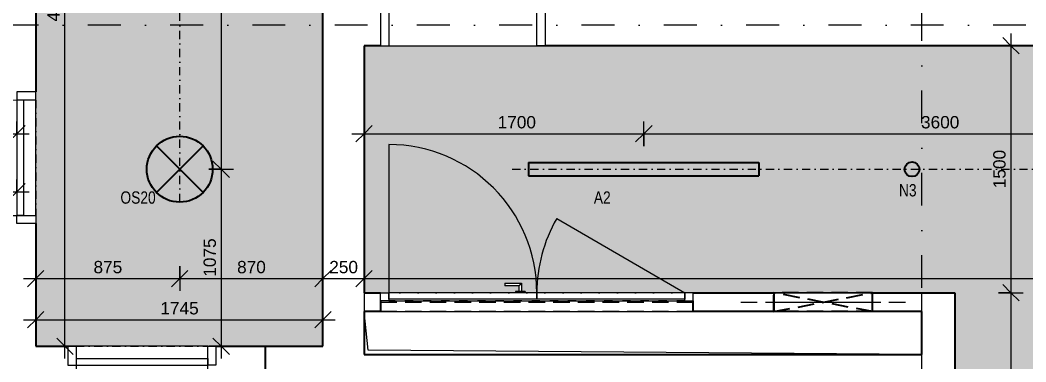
# Model space of a CAD drawing. Header units: millimetres. Extents: x -48113 to -1543, y -7799 to 11925.
# Drawn here: x -42315 to -36203, y -2647 to -571 of the extents above; entities that cross this region are included whole.
import ezdxf

# ---------------------------------------------------------------- set-up
doc = ezdxf.new("R2010")
doc.units = ezdxf.units.MM
for name, pattern in [('ABMV_DashDot_2_2mm-S0_6mm', [110, 50, -30, 0, -30]), ('HA_Dash_3mm-S1mm', [150, 100, -50]), ('HA_DashDot_10mm-S3mm', [500, 200, -150, 0, -150]), ('HA_DashDot_2_2mm-S0_6mm', [110, 50, -30, 0, -30])]:
    doc.linetypes.add(name, pattern=pattern)
for name, color, linetype, lineweight in [('-UNDERLAY_A-DETL-GENF-OTLN', 9, 'Continuous', 9), ('-UNDERLAY_A-GENM-____-HDLN', 9, 'HA_Dash_3mm-S1mm', 9), ('-UNDERLAY_A-GENM-____-OTLN', 9, 'Continuous', 9), ('A-____-____-DIMS', 9, 'Continuous', 5), ('A-____-____-DIMS-50', 9, 'Continuous', 5), ('A-CLNG-____-PATT', 9, 'Continuous', 9), ('A-DETL-____-OTLN', 9, 'Continuous', 25), ('A-DETL-GENF-OTLN', 9, 'Continuous', 9), ('A-DOOR-____-MCUT', 9, 'HA_DashDot_2_2mm-S0_6mm', 9), ('A-DOOR-____-OTLN', 9, 'Continuous', 9), ('A-DOOR-FRAM-OTLN', 9, 'Continuous', 9), ('A-GENM-____-HDLN', 9, 'HA_Dash_3mm-S1mm', 9), ('A-GENM-____-MCUT', 9, 'HA_Dash_3mm-S1mm', 25), ('A-GENM-____-OTLN', 9, 'Continuous', 9), ('A-WALL-____-MCUT', 9, 'Continuous', 25), ('E-LITE-EQPM-IDEN', 9, 'Continuous', 9), ('E-LITE-EQPM-OTLN', 9, 'Continuous', 9), ('I-WALL-____-MCUT', 9, 'Continuous', 25), ('I-WALL-____-OTLN', 9, 'Continuous', 9), ('S-GRID-____-OTLN', 9, 'Continuous', 5)]:
    doc.layers.add(name, color=color, linetype=linetype, lineweight=lineweight)
doc.styles.add('Arial_1', font='arial.ttf', dxfattribs={"height": 75})
doc.styles.add('Arial_2', font='arial.ttf', dxfattribs={"width": 0.8, "height": 75})
doc.dimstyles.new('Inner_Dimensions', dxfattribs={"dimscale": 304.8, "dimtxt": 76.519455, "dimasz": 0.328084, "dimexe": 0.246063, "dimexo": 0.0625, "dimgap": 0.032808, "dimtad": 1, "dimdec": 0, "dimzin": 0, "dimdsep": 46, "dimtxsty": 'Arial_1', "dimblk1": 'OBLIQUE', "dimblk2": 'OBLIQUE', "dimsah": 1, "dimcen": 0.09, "dimdle": 0.246063, "dimazin": 0, "dimtfac": 1, "dimtdec": 4, "dimtix": 1, "dimtmove": 0, "dimatfit": 3, "dimfxl": 0.246063, "dimfxlon": 1, "dimtvp": 1, "dimtolj": 1, "dimtzin": 0, "dimlwd": 9, "dimlwe": 9, "dimarcsym": 2})
doc.dimstyles.new('Inner_Dimensions_1', dxfattribs={"dimscale": 304.8, "dimtxt": 76.519455, "dimasz": 0.328084, "dimexe": 0.246063, "dimexo": 0.0625, "dimgap": 0.032808, "dimtad": 1, "dimdec": 0, "dimzin": 0, "dimdsep": 46, "dimtxsty": 'Arial_1', "dimblk1": 'OBLIQUE', "dimblk2": 'OBLIQUE', "dimsah": 1, "dimcen": 0.09, "dimdle": 0.246063, "dimazin": 0, "dimtfac": 1, "dimtdec": 4, "dimtix": 1, "dimtmove": 2, "dimatfit": 3, "dimfxl": 0.246063, "dimfxlon": 1, "dimtvp": 1, "dimtolj": 1, "dimtzin": 0, "dimlwd": 9, "dimlwe": 9, "dimarcsym": 2})

# ---------------------------------------------------------------- blocks, each defined once
blk = doc.blocks.new('HA_GM_Shaft_Rectangle - Default-1963433-DPS_1NP-C')
at = {"layer": '-UNDERLAY_A-DETL-GENF-OTLN'}
for p, q in [((26, -26), (260, 0)), ((0, -3390), (26, -26))]:
    blk.add_line(p, q, dxfattribs=at)
at = {"layer": '-UNDERLAY_A-GENM-____-OTLN'}
for p, q in [((0, -3390), (0, 0)), ((0, 0), (260, 0)), ((260, 0), (260, -3390)), ((260, -3390), (0, -3390))]:
    blk.add_line(p, q, dxfattribs=at)
blk = doc.blocks.new('HA_GM_Opening_Rectangle_WallBased - Default-2005409-DPS_1NP-C')
at = {"layer": 'A-GENM-____-MCUT'}
for p, q in [((425, 57.5), (-175, -57.5)), ((-175, 57.5), (425, -57.5)), ((-175, 57.5), (-175, -57.5)), ((-175, 57.5), (425, 57.5)), ((425, 57.5), (425, -57.5)), ((-175, -57.5), (425, -57.5))]:
    blk.add_line(p, q, dxfattribs=at)
blk = doc.blocks.new('TB_Porotherm KP11_5_1000mm - TB_Porotherm KP11_5_1000mm-1863649-DPS_1NP-C')
at = {"layer": '-UNDERLAY_A-GENM-____-HDLN'}
for p, q in [((-500, 57.5), (500, 57.5)), ((-500, 0), (500, 0)), ((500, -57.5), (-500, -57.5))]:
    blk.add_line(p, q, dxfattribs=at)
blk = doc.blocks.new('HA_DR_Single_Swing_Solid - In_BJ_700x2100-2040353-DPS_1NP-C')
at = {"layer": 'A-DOOR-____-MCUT'}
for p, q in [((-350, 57.5), (350, 57.5)), ((-350, -57.5), (350, -57.5))]:
    blk.add_line(p, q, dxfattribs=at)
at = {"layer": 'A-DOOR-____-OTLN'}
for p, q in [((-350, -17.5), (-350, -57.5)), ((-350, -17.5), (350, -17.5)), ((-350, -57.5), (350, -57.5)), ((350, -17.5), (350, -57.5))]:
    blk.add_line(p, q, dxfattribs=at)
at = {"layer": 'A-DOOR-____-OTLN', "lineweight": 5}
blk.add_line((350, -757.5), (350, -57.5), dxfattribs=at)
blk.add_arc((350, -57.5), 700, 180, 270, dxfattribs=at)
at = {"layer": 'A-DOOR-FRAM-OTLN'}
for p, q in [((-350, 57.5), (-400, 57.5)), ((-400, 57.5), (-400, -57.5)), ((350, 57.5), (-350, 57.5)), ((-350, 57.5), (-350, -57.5)), ((350, -57.5), (350, 57.5)), ((350, 57.5), (400, 57.5)), ((400, 57.5), (400, -57.5)), ((-400, -57.5), (-350, -57.5)), ((400, -57.5), (350, -57.5))]:
    blk.add_line(p, q, dxfattribs=at)
blk = doc.blocks.new('HA_DR_Single_Swing_Solid - In_BJ_900x2100_Vstup-2040224-DPS_1NP-C')
at = {"layer": 'A-DOOR-____-MCUT'}
for p, q in [((-450, 125), (450, 125)), ((-450, -125), (450, -125))]:
    blk.add_line(p, q, dxfattribs=at)
at = {"layer": 'A-DOOR-____-OTLN', "lineweight": 5}
blk.add_line((450, 1025), (450, 125), dxfattribs=at)
at = {"layer": 'A-DOOR-____-OTLN'}
for p, q in [((-500, 125), (500, 125)), ((450, 125), (-450, 125)), ((-450, 125), (-450, 85)), ((450, 125), (450, 85)), ((450, 85), (-450, 85)), ((-500, -125), (500, -125))]:
    blk.add_line(p, q, dxfattribs=at)
at = {"layer": 'A-DOOR-____-OTLN', "lineweight": 5}
blk.add_arc((450, 125), 900, 90, 180, dxfattribs=at)
at = {"layer": 'A-DOOR-FRAM-OTLN'}
for p, q in [((-500, 125), (-500, -125)), ((-450, 125), (-500, 125)), ((-450, 125), (-450, -125)), ((450, -125), (450, 125)), ((450, 125), (500, 125)), ((500, 125), (500, -125)), ((-500, -125), (-450, -125)), ((-450, -125), (450, -125)), ((500, -125), (450, -125))]:
    blk.add_line(p, q, dxfattribs=at)
blk = doc.blocks.new('HA_GM_Shaft_Rectangle - Default-1963439-DPS_1NP-C')
at = {"layer": 'A-DETL-GENF-OTLN'}
for p, q in [((26, -26), (260, 0)), ((0, -3390), (26, -26))]:
    blk.add_line(p, q, dxfattribs=at)
blk = doc.blocks.new('HA_LF_GenericSymbol_Linear - OS10 svitidlo 1400x80-1787643-DPS_1NP-C')
at = {"layer": 'E-LITE-EQPM-OTLN', "color": 11, "lineweight": 25}
for p, q in [((40, 700), (-40, 700)), ((-40, 700), (-40, -700)), ((40, 700), (40, -700)), ((40, -700), (-40, -700))]:
    blk.add_line(p, q, dxfattribs=at)
blk = doc.blocks.new('HA_LF_GenericSymbol - OS20_chodby-1935301-DPS_1NP-C')
at = {"layer": 'E-LITE-EQPM-OTLN', "color": 11, "lineweight": 25}
for p, q in [((141.4, 141.4), (-141.4, -141.4)), ((-141.4, 141.4), (141.4, -141.4))]:
    blk.add_line(p, q, dxfattribs=at)
blk.add_circle((0, 0), 200, dxfattribs=at)
blk = doc.blocks.new('HA_DR_Single_Swing_Solid - In_BJ_800x2100-2040331-DPS_1NP-C')
at = {"layer": 'A-DOOR-____-MCUT'}
for p, q in [((-400, 57.5), (400, 57.5)), ((-400, -57.5), (400, -57.5))]:
    blk.add_line(p, q, dxfattribs=at)
at = {"layer": 'A-DOOR-____-OTLN'}
for p, q in [((-400, -17.5), (-400, -57.5)), ((-400, -17.5), (400, -17.5)), ((-400, -57.5), (400, -57.5)), ((400, -17.5), (400, -57.5))]:
    blk.add_line(p, q, dxfattribs=at)
at = {"layer": 'A-DOOR-____-OTLN', "lineweight": 5}
blk.add_line((400, -857.5), (400, -57.5), dxfattribs=at)
blk.add_arc((400, -57.5), 800, 180, 270, dxfattribs=at)
at = {"layer": 'A-DOOR-FRAM-OTLN'}
for p, q in [((-400, 57.5), (-450, 57.5)), ((-450, 57.5), (-450, -57.5)), ((400, 57.5), (-400, 57.5)), ((-400, 57.5), (-400, -57.5)), ((400, -57.5), (400, 57.5)), ((400, 57.5), (450, 57.5)), ((450, 57.5), (450, -57.5)), ((-450, -57.5), (-400, -57.5)), ((450, -57.5), (400, -57.5))]:
    blk.add_line(p, q, dxfattribs=at)
blk = doc.blocks.new('HA_DR_Double_Swing_Solid_wCasing - In_1800x2100_900-1839857-DPS_1NP-C')
at = {"layer": 'A-DOOR-____-MCUT'}
for p, q in [((-900, -7.5), (900, -7.5)), ((-900, -57.5), (900, -57.5))]:
    blk.add_line(p, q, dxfattribs=at)
at = {"layer": 'A-DOOR-____-OTLN'}
for p, q in [((-900, -57.5), (-900, -17.5)), ((-900, -17.5), (0, -17.5)), ((-900, -57.5), (0, -57.5)), ((0, -57.5), (0, -17.5)), ((0, -17.5), (0, -57.5)), ((0, -17.5), (900, -17.5)), ((0, -57.5), (900, -57.5)), ((70, -65.5), (70, -57.5)), ((130, -65.5), (130, -57.5)), ((900, -17.5), (900, -57.5)), ((70, -65.5), (130, -65.5)), ((92.5, -115), (92.5, -65.5)), ((195, -115), (92.5, -115)), ((107.5, -65.5), (107.5, -100)), ((107.5, -100), (195, -100)), ((195, -115), (195, -100))]:
    blk.add_line(p, q, dxfattribs=at)
at = {"layer": 'A-DOOR-____-OTLN', "lineweight": 5}
for p, q in [((-120.6, -507.5), (-900, -57.5)), ((900, -957.5), (900, -57.5))]:
    blk.add_line(p, q, dxfattribs=at)
for centre, start, end in [((-900, -57.5), 330, 360), ((900, -57.5), 180, 270)]:
    blk.add_arc(centre, 900, start, end, dxfattribs=at)
at = {"layer": 'A-DOOR-____-OTLN'}
blk.add_open_spline([(107.5, -100), (107.5, -100), (107.4, -100.1), (106.9, -100.6), (106.5, -101), (106.1, -101.4), (105.6, -101.9), (105.2, -102.3), (104.6, -102.9), (103.9, -103.6), (103.3, -104.2), (102.9, -104.6), (102.4, -105.1), (101.9, -105.6), (101.5, -106), (101, -106.5), (100.5, -107), (100, -107.5), (99.5, -108), (99, -108.5), (98.5, -109), (98.1, -109.4), (97.6, -109.9), (97.1, -110.4), (96.7, -110.8), (96.2, -111.3), (95.8, -111.7), (95.3, -112.2), (94.8, -112.7), (94.4, -113.1), (93.9, -113.6), (93.5, -114), (93.1, -114.4), (92.6, -114.9), (92.5, -115), (92.5, -115)], degree=3, knots=[0, 0, 0, 0, 0.083333, 0.125, 0.166667, 0.208333, 0.229167, 0.25, 0.291667, 0.333333, 0.354167, 0.375, 0.395833, 0.416667, 0.4375, 0.458333, 0.479167, 0.5, 0.520833, 0.541667, 0.5625, 0.583333, 0.604167, 0.625, 0.645833, 0.666667, 0.6875, 0.708333, 0.75, 0.770833, 0.791667, 0.833333, 0.875, 0.916667, 1, 1, 1, 1], dxfattribs=at)
at = {"layer": 'A-DOOR-FRAM-OTLN'}
for p, q in [((-900, -7.5), (-950, -7.5)), ((-950, -7.5), (-950, -57.5)), ((-950, -57.5), (-900, -57.5)), ((900, -7.5), (-900, -7.5)), ((-900, -7.5), (-900, -57.5)), ((900, -57.5), (900, -7.5)), ((900, -7.5), (950, -7.5)), ((950, -57.5), (900, -57.5)), ((950, -7.5), (950, -57.5))]:
    blk.add_line(p, q, dxfattribs=at)
blk = doc.blocks.new('HA_LF_N3l - N3-1985505-DPS_1NP-C')
at = {"layer": 'E-LITE-EQPM-OTLN', "color": 11, "lineweight": 25}
blk.add_circle((0, 0), 45, dxfattribs=at)
blk = doc.blocks.new('TB_Porotherm KP11_5_1000mm - TB_Porotherm KP11_5_1000mm-V2-DPS_1NP-C')
at = {"layer": 'A-GENM-____-HDLN'}
for p, q in [((-300, 57.5), (300, 57.5)), ((-300, 0), (300, 0)), ((300, -57.5), (-300, -57.5))]:
    blk.add_line(p, q, dxfattribs=at)
blk = doc.blocks.new('TB_Porotherm KP11_5_2000mm - TB_Porotherm KP11_5_2000mm-1874114-DPS_1NP-C')
at = {"layer": 'A-GENM-____-HDLN'}
for p, q in [((-950, 0), (950, 0)), ((950, -57.5), (-950, -57.5))]:
    blk.add_line(p, q, dxfattribs=at)
blk = doc.blocks.new('HA_GM_Opening_Rectangle_WallBased - Default-2005585-DPS_1NP-C')
at = {"layer": 'A-GENM-____-MCUT'}
for p, q in [((425, 57.5), (-175, -57.5)), ((-175, 57.5), (425, -57.5)), ((-175, 57.5), (-175, -57.5)), ((-175, 57.5), (425, 57.5)), ((425, 57.5), (425, -57.5)), ((-175, -57.5), (425, -57.5))]:
    blk.add_line(p, q, dxfattribs=at)
blk = doc.blocks.new('DIMBLOCK27-DPS_1NP-C')
at = {"layer": 'A-____-____-DIMS-50', "lineweight": 9, "transparency": 16777216}
for p, q in [((-43009.9, -1185.9), (-43009.9, -1335.9)), ((-43009.9, -1260.9), (-43009.9, -1185.9)), ((-43009.9, -1260.9), (-42959.9, -1210.9)), ((-42334.9, -1185.9), (-42334.9, -1335.9)), ((-42334.9, -1260.9), (-42334.9, -1185.9)), ((-42334.9, -1260.9), (-42284.9, -1210.9)), ((-43009.9, -1260.9), (-43059.9, -1310.9)), ((-43009.9, -1260.9), (-42259.9, -1260.9)), ((-42334.9, -1260.9), (-42384.9, -1310.9))]:
    blk.add_line(p, q, dxfattribs=at)
at = {"layer": 'A-____-____-DIMS-50', "color": 0, "lineweight": 9, "transparency": 16777216, "insert": (-42758.9, -1153.5), "char_height": 75, "width": 207.662, "attachment_point": 1, "line_spacing_factor": 0.941778, "style": 'Arial_1'}
blk.add_mtext('675', dxfattribs=at)
blk = doc.blocks.new('_Oblique')
at = {"color": 0, "linetype": 'ByBlock', "lineweight": -2}
blk.add_line((-0.5, -0.5), (0.5, 0.5), dxfattribs=at)
blk = doc.blocks.new('DIMBLOCK42-DPS_1NP-C')
at = {"layer": 'A-____-____-DIMS-50', "lineweight": 9, "transparency": 16777216}
for p, q in [((-42219.9, -2065.9), (-42219.9, -2215.9)), ((-42219.9, -2140.9), (-42219.9, -2065.9)), ((-41344.9, -2065.9), (-41344.9, -2215.9)), ((-41344.9, -2140.9), (-41344.9, -2065.9)), ((-42219.9, -2140.9), (-42169.9, -2090.9)), ((-41344.9, -2140.9), (-41294.9, -2090.9)), ((-42294.9, -2140.9), (-41344.9, -2140.9)), ((-42219.9, -2140.9), (-42269.9, -2190.9)), ((-41344.9, -2140.9), (-41394.9, -2190.9))]:
    blk.add_line(p, q, dxfattribs=at)
at = {"layer": 'A-____-____-DIMS-50', "color": 0, "lineweight": 9, "transparency": 16777216, "insert": (-41868.9, -2033.5), "char_height": 75, "width": 207.662, "attachment_point": 1, "line_spacing_factor": 0.941778, "style": 'Arial_1'}
blk.add_mtext('875', dxfattribs=at)
blk = doc.blocks.new('DIMBLOCK43-DPS_1NP-C')
at = {"layer": 'A-____-____-DIMS-50', "lineweight": 9, "transparency": 16777216}
for p, q in [((-41344.9, -2065.9), (-41344.9, -2215.9)), ((-41344.9, -2140.9), (-41344.9, -2065.9)), ((-40474.9, -2065.9), (-40474.9, -2215.9)), ((-40474.9, -2140.9), (-40474.9, -2065.9)), ((-41344.9, -2140.9), (-41294.9, -2090.9)), ((-40474.9, -2140.9), (-40424.9, -2090.9)), ((-41344.9, -2140.9), (-41394.9, -2190.9)), ((-41344.9, -2140.9), (-40474.9, -2140.9)), ((-40474.9, -2140.9), (-40524.9, -2190.9))]:
    blk.add_line(p, q, dxfattribs=at)
at = {"layer": 'A-____-____-DIMS-50', "color": 0, "lineweight": 9, "transparency": 16777216, "insert": (-40996.4, -2033.5), "char_height": 75, "width": 207.662, "attachment_point": 1, "line_spacing_factor": 0.941778, "style": 'Arial_1'}
blk.add_mtext('870', dxfattribs=at)
blk = doc.blocks.new('DIMBLOCK44-DPS_1NP-C')
at = {"layer": 'A-____-____-DIMS-50', "lineweight": 9, "transparency": 16777216}
for p, q in [((-40474.9, -2065.9), (-40474.9, -2215.9)), ((-40474.9, -2140.9), (-40474.9, -2065.9)), ((-40224.9, -2065.9), (-40224.9, -2215.9)), ((-40224.9, -2140.9), (-40224.9, -2065.9)), ((-40474.9, -2140.9), (-40424.9, -2090.9)), ((-40224.9, -2140.9), (-40174.9, -2090.9)), ((-40474.9, -2140.9), (-40524.9, -2190.9)), ((-40474.9, -2140.9), (-40224.9, -2140.9)), ((-40224.9, -2140.9), (-40274.9, -2190.9))]:
    blk.add_line(p, q, dxfattribs=at)
at = {"layer": 'A-____-____-DIMS-50', "color": 0, "lineweight": 9, "transparency": 16777216, "insert": (-40436.4, -2033.5), "char_height": 75, "width": 207.662, "attachment_point": 1, "line_spacing_factor": 0.941778, "style": 'Arial_1'}
blk.add_mtext('250', dxfattribs=at)
blk = doc.blocks.new('DIMBLOCK45-DPS_1NP-C')
at = {"layer": 'A-____-____-DIMS-50', "lineweight": 9, "transparency": 16777216}
for p, q in [((-40224.9, -2065.9), (-40224.9, -2215.9)), ((-40224.9, -2140.9), (-40224.9, -2065.9)), ((-30084.9, -2065.9), (-30084.9, -2215.9)), ((-30084.9, -2140.9), (-30084.9, -2065.9)), ((-40224.9, -2140.9), (-40174.9, -2090.9)), ((-30084.9, -2140.9), (-30034.9, -2090.9)), ((-40224.9, -2140.9), (-40274.9, -2190.9)), ((-40224.9, -2140.9), (-30084.9, -2140.9)), ((-30084.9, -2140.9), (-30134.9, -2190.9))]:
    blk.add_line(p, q, dxfattribs=at)
at = {"layer": 'A-____-____-DIMS-50', "color": 0, "lineweight": 9, "transparency": 16777216, "insert": (-35299.1, -2033.5), "char_height": 75, "width": 346.103, "attachment_point": 1, "line_spacing_factor": 0.941778, "style": 'Arial_1'}
blk.add_mtext('10140', dxfattribs=at)
blk = doc.blocks.new('DIMBLOCK68-DPS_1NP-C')
at = {"layer": 'A-____-____-DIMS-50', "lineweight": 9, "transparency": 16777216}
for p, q in [((-41092.9, 1623.2), (-41142.9, 1673.2)), ((-41092.9, 1698.2), (-41092.9, -1476.8)), ((-41017.9, 1623.2), (-41167.9, 1623.2)), ((-41092.9, 1623.2), (-41042.9, 1573.2)), ((-41092.9, 1623.2), (-41017.9, 1623.2)), ((-41092.9, -1476.8), (-41142.9, -1426.8)), ((-41167.9, -1476.8), (-41017.9, -1476.8)), ((-41092.9, -1476.8), (-41167.9, -1476.8)), ((-41092.9, -1476.8), (-41042.9, -1526.8))]:
    blk.add_line(p, q, dxfattribs=at)
at = {"layer": 'A-____-____-DIMS-50', "color": 0, "lineweight": 9, "transparency": 16777216, "insert": (-41200.3, -42.2), "char_height": 75, "width": 276.883, "attachment_point": 1, "rotation": 90, "line_spacing_factor": 0.941778, "style": 'Arial_1'}
blk.add_mtext('3100', dxfattribs=at)
blk = doc.blocks.new('DIMBLOCK69-DPS_1NP-C')
at = {"layer": 'A-____-____-DIMS-50', "lineweight": 9, "transparency": 16777216}
for p, q in [((-41092.9, -1476.8), (-41142.9, -1426.8)), ((-41167.9, -1476.8), (-41017.9, -1476.8)), ((-41092.9, -1476.8), (-41167.9, -1476.8)), ((-41092.9, -1476.8), (-41092.9, -2626.8)), ((-41092.9, -1476.8), (-41042.9, -1526.8)), ((-41092.9, -2551.8), (-41142.9, -2501.8)), ((-41017.9, -2551.8), (-41167.9, -2551.8)), ((-41092.9, -2551.8), (-41042.9, -2601.8)), ((-41092.9, -2551.8), (-41017.9, -2551.8))]:
    blk.add_line(p, q, dxfattribs=at)
at = {"layer": 'A-____-____-DIMS-50', "color": 0, "lineweight": 9, "transparency": 16777216, "insert": (-41200.3, -2129.7), "char_height": 75, "width": 276.883, "attachment_point": 1, "rotation": 90, "line_spacing_factor": 0.941778, "style": 'Arial_1'}
blk.add_mtext('1075', dxfattribs=at)
blk = doc.blocks.new('DIMBLOCK116-DPS_1NP-C')
at = {"layer": 'A-____-____-DIMS-50', "lineweight": 9, "transparency": 16777216}
for p, q in [((-40224.9, -1186), (-40224.9, -1336)), ((-40224.9, -1261), (-40224.9, -1186)), ((-40224.9, -1261), (-40174.9, -1211)), ((-38524.9, -1336), (-38524.9, -1186)), ((-38524.9, -1261), (-38474.9, -1211)), ((-40299.9, -1261), (-38524.9, -1261)), ((-40224.9, -1261), (-40274.9, -1311)), ((-38524.9, -1261), (-38574.9, -1311)), ((-38524.9, -1261), (-38524.9, -1336))]:
    blk.add_line(p, q, dxfattribs=at)
at = {"layer": 'A-____-____-DIMS-50', "color": 0, "lineweight": 9, "transparency": 16777216, "insert": (-39413.1, -1153.6), "char_height": 75, "width": 276.883, "attachment_point": 1, "line_spacing_factor": 0.941778, "style": 'Arial_1'}
blk.add_mtext('1700', dxfattribs=at)
blk = doc.blocks.new('DIMBLOCK117-DPS_1NP-C')
at = {"layer": 'A-____-____-DIMS-50', "lineweight": 9, "transparency": 16777216}
for p, q in [((-38524.9, -1336), (-38524.9, -1186)), ((-38524.9, -1261), (-38474.9, -1211)), ((-34924.9, -1336), (-34924.9, -1186)), ((-34924.9, -1261), (-34874.9, -1211)), ((-38524.9, -1261), (-38574.9, -1311)), ((-38524.9, -1261), (-34924.9, -1261)), ((-38524.9, -1261), (-38524.9, -1336)), ((-34924.9, -1261), (-34974.9, -1311)), ((-34924.9, -1261), (-34924.9, -1336))]:
    blk.add_line(p, q, dxfattribs=at)
at = {"layer": 'A-____-____-DIMS-50', "color": 0, "lineweight": 9, "transparency": 16777216, "insert": (-36840.3, -1153.6), "char_height": 75, "width": 276.883, "attachment_point": 1, "line_spacing_factor": 0.941778, "style": 'Arial_1'}
blk.add_mtext('3600', dxfattribs=at)
blk = doc.blocks.new('DIMBLOCK140-DPS_1NP-C')
at = {"layer": 'A-____-____-DIMS-50', "lineweight": 9, "transparency": 16777216}
for p, q in [((-44834.9, -1538.2), (-44834.9, -1688.2)), ((-44834.9, -1613.2), (-44834.9, -1538.2)), ((-44834.9, -1613.2), (-44784.9, -1563.2)), ((-42334.9, -1538.2), (-42334.9, -1688.2)), ((-42334.9, -1613.2), (-42334.9, -1538.2)), ((-42334.9, -1613.2), (-42284.9, -1563.2)), ((-44909.9, -1613.2), (-42259.9, -1613.2)), ((-44834.9, -1613.2), (-44884.9, -1663.2)), ((-42334.9, -1613.2), (-42384.9, -1663.2))]:
    blk.add_line(p, q, dxfattribs=at)
at = {"layer": 'A-____-____-DIMS-50', "color": 0, "lineweight": 9, "transparency": 16777216, "insert": (-43700.3, -1505.8), "char_height": 75, "width": 276.883, "attachment_point": 1, "line_spacing_factor": 0.941778, "style": 'Arial_1'}
blk.add_mtext('2500', dxfattribs=at)
blk = doc.blocks.new('DIMBLOCK144-DPS_1NP-C')
at = {"layer": 'A-____-____-DIMS-50', "lineweight": 9, "transparency": 16777216}
for p, q in [((-42042.3, 1623.2), (-42092.3, 1673.2)), ((-42042.3, -2626.8), (-42042.3, 1698.2)), ((-41967.3, 1623.2), (-42117.3, 1623.2)), ((-42042.3, 1623.2), (-41992.3, 1573.2)), ((-42042.3, 1623.2), (-41967.3, 1623.2)), ((-42042.3, -2551.8), (-42092.3, -2501.8)), ((-41967.3, -2551.8), (-42117.3, -2551.8)), ((-42042.3, -2551.8), (-41992.3, -2601.8)), ((-42042.3, -2551.8), (-41967.3, -2551.8))]:
    blk.add_line(p, q, dxfattribs=at)
at = {"layer": 'A-____-____-DIMS-50', "color": 0, "lineweight": 9, "transparency": 16777216, "insert": (-42149.7, -579.7), "char_height": 75, "width": 276.883, "attachment_point": 1, "rotation": 90, "line_spacing_factor": 0.941778, "style": 'Arial_1'}
blk.add_mtext('4175', dxfattribs=at)
blk = doc.blocks.new('DIMBLOCK155-DPS_1NP-C')
at = {"layer": 'A-____-____-DIMS-50', "lineweight": 9, "transparency": 16777216}
for p, q in [((-36293.9, -651.8), (-36293.9, -2226.8)), ((-36218.9, -726.8), (-36368.9, -726.8)), ((-36293.9, -726.8), (-36343.9, -676.8)), ((-36293.9, -726.8), (-36243.9, -776.8)), ((-36293.9, -726.8), (-36218.9, -726.8)), ((-36293.9, -2226.8), (-36343.9, -2176.8)), ((-36368.9, -2226.8), (-36218.9, -2226.8)), ((-36293.9, -2226.8), (-36368.9, -2226.8)), ((-36293.9, -2226.8), (-36243.9, -2276.8))]:
    blk.add_line(p, q, dxfattribs=at)
at = {"layer": 'A-____-____-DIMS-50', "color": 0, "lineweight": 9, "transparency": 16777216, "insert": (-36401.3, -1592.2), "char_height": 75, "width": 276.883, "attachment_point": 1, "rotation": 90, "line_spacing_factor": 0.941778, "style": 'Arial_1'}
blk.add_mtext('1500', dxfattribs=at)
blk = doc.blocks.new('DIMBLOCK156-DPS_1NP-C')
at = {"layer": 'A-____-____-DIMS-50', "lineweight": 9, "transparency": 16777216}
for p, q in [((-36293.9, -2226.8), (-36343.9, -2176.8)), ((-36368.9, -2226.8), (-36218.9, -2226.8)), ((-36293.9, -2226.8), (-36368.9, -2226.8)), ((-36293.9, -2226.8), (-36293.9, -5376.8)), ((-36293.9, -2226.8), (-36243.9, -2276.8)), ((-36293.9, -5301.8), (-36343.9, -5251.8)), ((-36218.9, -5301.8), (-36368.9, -5301.8)), ((-36293.9, -5301.8), (-36243.9, -5351.8)), ((-36293.9, -5301.8), (-36218.9, -5301.8))]:
    blk.add_line(p, q, dxfattribs=at)
at = {"layer": 'A-____-____-DIMS-50', "color": 0, "lineweight": 9, "transparency": 16777216, "insert": (-36401.3, -3879.7), "char_height": 75, "width": 276.883, "attachment_point": 1, "rotation": 90, "line_spacing_factor": 0.941778, "style": 'Arial_1'}
blk.add_mtext('3075', dxfattribs=at)
blk = doc.blocks.new('DIMBLOCK159-DPS_1NP-C')
at = {"layer": 'A-____-____-DIMS-50', "lineweight": 9, "transparency": 16777216}
for p, q in [((-42219.9, -2315.9), (-42219.9, -2465.9)), ((-42219.9, -2390.9), (-42219.9, -2315.9)), ((-40474.9, -2315.9), (-40474.9, -2465.9)), ((-40474.9, -2390.9), (-40474.9, -2315.9)), ((-42219.9, -2390.9), (-42169.9, -2340.9)), ((-40474.9, -2390.9), (-40424.9, -2340.9)), ((-42294.9, -2390.9), (-40399.9, -2390.9)), ((-42219.9, -2390.9), (-42269.9, -2440.9)), ((-40474.9, -2390.9), (-40524.9, -2440.9))]:
    blk.add_line(p, q, dxfattribs=at)
at = {"layer": 'A-____-____-DIMS-50', "color": 0, "lineweight": 9, "transparency": 16777216, "insert": (-41462.8, -2283.5), "char_height": 75, "width": 276.883, "attachment_point": 1, "line_spacing_factor": 0.941778, "style": 'Arial_1'}
blk.add_mtext('1745', dxfattribs=at)

msp = doc.modelspace()

# ---------------------------------------------------------------- hatches: boundary and pattern name
at = {"layer": 'A-CLNG-____-PATT', "lineweight": 5}
h = msp.add_hatch(color=256, dxfattribs=at)
h.paths.add_polyline_path([(-40574.9, -2551.8), (-40474.9, -2551.8), (-40474.9, -476.8), (-38834.9, -476.8), (-38834.9, 1623.2), (-42219.9, 1623.2), (-42219.9, -2551.8), (-40714.9, -2551.8)])
h.paths.add_polyline_path([(-41344.9, 538.2), (-41354, 539.4), (-41362.4, 542.9), (-41369.7, 548.5), (-41375.2, 555.7), (-41378.7, 564.1), (-41379.9, 573.2), (-41378.7, 582.3), (-41375.2, 590.7), (-41368.6, 598.7), (-41362.4, 603.5), (-41354, 607), (-41344.9, 608.2), (-41335.8, 607), (-41327.4, 603.5), (-41320.2, 598), (-41314.6, 590.7), (-41311.1, 582.3), (-41309.9, 573.2), (-41311.1, 564.1), (-41314.6, 555.7), (-41320.2, 548.5), (-41327.4, 542.9), (-41335.8, 539.4)])
msp.add_hatch(color=256, dxfattribs=at).paths.add_polyline_path([(-35134.9, -5301.8), (-34834.9, -5301.8), (-34834.9, -2226.8), (-30084.9, -2226.8), (-30084.9, -726.8), (-40224.9, -726.8), (-40224.9, -2226.8), (-39304.9, -2226.8), (-39304.9, -2218.8), (-39282.4, -2218.8), (-39282.4, -2184.3), (-39369.9, -2184), (-39369.9, -2169.3), (-39267.4, -2169.5), (-39267.4, -2218.8), (-39244.9, -2218.8), (-39244.9, -2226.8), (-36634.9, -2226.8), (-36634.9, -5301.8), (-35442.1, -5301.8)])

# ---------------------------------------------------------------- linework, layer by layer
at = {"layer": 'A-DETL-____-OTLN', "linetype": 'ABMV_DashDot_2_2mm-S0_6mm', "lineweight": 5}
for p, q in [((-41344.9, -1676.8), (-41344.9, 1143.2)), ((-39324.9, -1476.8), (-30224.9, -1476.8))]:
    msp.add_line(p, q, dxfattribs=at)
at = {"layer": 'A-WALL-____-MCUT', "lineweight": 9}
for p, q in [((-40224.9, -2226.8), (-40224.9, -2341.8)), ((-36834.9, -2341.8), (-36834.9, -2226.8))]:
    msp.add_line(p, q, dxfattribs=at)
at = {"layer": 'I-WALL-____-MCUT'}
for p, q in [((-42219.9, 1623.2), (-42219.9, -1006.8)), ((-40474.9, -2551.8), (-40474.9, -476.8)), ((-40224.9, -726.8), (-40224.9, -2226.8)), ((-40124.9, -726.8), (-40224.9, -726.8)), ((-34059.9, -726.8), (-39124.9, -726.8)), ((-42219.9, -1806.8), (-42219.9, -2551.8)), ((-40224.9, -2226.8), (-40124.9, -2226.8)), ((-38224.9, -2226.8), (-37734.9, -2226.8)), ((-37734.9, -2226.8), (-37734.9, -2341.8)), ((-37134.9, -2341.8), (-37134.9, -2226.8)), ((-37134.9, -2226.8), (-36634.9, -2226.8)), ((-36634.9, -2226.8), (-36634.9, -2801.8)), ((-40124.9, -2276.8), (-40124.9, -2341.8)), ((-38224.9, -2341.8), (-38224.9, -2276.8)), ((-40224.9, -2341.8), (-40224.9, -2601.8)), ((-40124.9, -2341.8), (-40224.9, -2341.8)), ((-37734.9, -2341.8), (-38224.9, -2341.8)), ((-36834.9, -2341.8), (-37134.9, -2341.8)), ((-36834.9, -2601.8), (-36834.9, -2341.8)), ((-42219.9, -2551.8), (-42024.9, -2551.8)), ((-41124.9, -2551.8), (-40474.9, -2551.8)), ((-40824.9, -2551.8), (-40824.9, -5301.8)), ((-40224.9, -2601.8), (-36834.9, -2601.8))]:
    msp.add_line(p, q, dxfattribs=at)
at = {"layer": 'I-WALL-____-OTLN'}
for p, q in [((-37134.9, -2226.8), (-37734.9, -2226.8)), ((-40124.9, -2341.8), (-38224.9, -2341.8)), ((-37734.9, -2341.8), (-37134.9, -2341.8))]:
    msp.add_line(p, q, dxfattribs=at)
at = {"layer": 'S-GRID-____-OTLN', "linetype": 'HA_DashDot_10mm-S3mm', "lineweight": 9}
for p, q in [((-36834.9, -6198.9), (-36834.9, 10325.3)), ((-22199.7, -601.8), (-46512.7, -601.8))]:
    msp.add_line(p, q, dxfattribs=at)

# ---------------------------------------------------------------- block references
at = {"layer": '-UNDERLAY_A-GENM-____-OTLN'}
msp.add_blockref('TB_Porotherm KP11_5_1000mm - TB_Porotherm KP11_5_1000mm-1863649-DPS_1NP-C', (-37434.9, -2284.3), dxfattribs=at)
for name, p, rotation in [('HA_GM_Opening_Rectangle_WallBased - Default-2005409-DPS_1NP-C', (-37309.9, -2284.3), 180), ('HA_GM_Shaft_Rectangle - Default-1963433-DPS_1NP-C', (-40224.9, -2601.8), 89.9999999999996)]:
    msp.add_blockref(name, p, dxfattribs=dict(at, rotation=rotation))
at = {"layer": 'A-DOOR-____-OTLN'}
for name, p in [('HA_DR_Single_Swing_Solid - In_BJ_900x2100_Vstup-2040224-DPS_1NP-C', (-39624.9, -601.8)), ('HA_DR_Single_Swing_Solid - In_BJ_800x2100-2040331-DPS_1NP-C', (-41574.9, -2609.3))]:
    msp.add_blockref(name, p, dxfattribs=at)
for name, p, rotation in [('HA_DR_Single_Swing_Solid - In_BJ_700x2100-2040353-DPS_1NP-C', (-42277.4, -1406.8), 269.9999999999997), ('HA_DR_Double_Swing_Solid_wCasing - In_1800x2100_900-1839857-DPS_1NP-C', (-39174.9, -2284.3), 180)]:
    msp.add_blockref(name, p, dxfattribs=dict(at, rotation=rotation))
at = {"layer": 'A-GENM-____-OTLN'}
for name, p in [('TB_Porotherm KP11_5_1000mm - TB_Porotherm KP11_5_1000mm-V2-DPS_1NP-C', (-37434.9, -2284.3)), ('TB_Porotherm KP11_5_2000mm - TB_Porotherm KP11_5_2000mm-1874114-DPS_1NP-C', (-39174.9, -2284.3))]:
    msp.add_blockref(name, p, dxfattribs=at)
for name, p, rotation in [('HA_GM_Opening_Rectangle_WallBased - Default-2005585-DPS_1NP-C', (-37309.9, -2284.3), 180), ('HA_GM_Shaft_Rectangle - Default-1963439-DPS_1NP-C', (-40224.9, -2601.8), 89.9999999999996)]:
    msp.add_blockref(name, p, dxfattribs=dict(at, rotation=rotation))
at = {"layer": 'E-LITE-EQPM-OTLN', "color": 11, "lineweight": 25}
for name, p in [('HA_LF_GenericSymbol - OS20_chodby-1935301-DPS_1NP-C', (-41344.9, -1476.8)), ('HA_LF_N3l - N3-1985505-DPS_1NP-C', (-36894.9, -1476.8))]:
    msp.add_blockref(name, p, dxfattribs=at)
at = {"layer": 'E-LITE-EQPM-OTLN', "color": 11, "lineweight": 25, "rotation": 89.9999999999999}
msp.add_blockref('HA_LF_GenericSymbol_Linear - OS10 svitidlo 1400x80-1787643-DPS_1NP-C', (-38524.9, -1476.8), dxfattribs=at)

# ---------------------------------------------------------------- texts
at = {"layer": 'E-LITE-EQPM-IDEN', "lineweight": 5, "char_height": 75, "attachment_point": 1, "style": 'Arial_2'}
for s, insert, width in [('N3', (-36974.3, -1566.9), 131.477), ('OS20', (-41705.3, -1611.1), 262.953), ('A2', (-38828.5, -1611.1), 125.063)]:
    msp.add_mtext(s, dxfattribs=dict(at, insert=insert, width=width))

# ---------------------------------------------------------------- dimensions: what is measured, and where the dimension line sits
at = {"layer": 'A-____-____-DIMS', "lineweight": 9}
for base, p1, p2, override, picture, middle in [((-42042.3, 1623.2), (-41967.3, -2551.8), (-41967.3, 1623.2), {"dimpost": '<>', "dimfxl": 4175}, 'DIMBLOCK144-DPS_1NP-C', (-42090.6, -464.3)), ((-41092.9, -1476.8), (-41017.9, 1623.2), (-41167.9, -1476.8), {"dimpost": '<>', "dimfxl": 3103.626911}, 'DIMBLOCK68-DPS_1NP-C', (-41141.2, 73.2)), ((-36293.9, -2226.8), (-36218.9, -726.8), (-36368.9, -2226.8), {"dimpost": '<>', "dimfxl": 1507.481343}, 'DIMBLOCK155-DPS_1NP-C', (-36342.2, -1476.8)), ((-41092.9, -2551.8), (-41167.9, -1476.8), (-41017.9, -2551.8), {"dimpost": '<>', "dimfxl": 1085.414667}, 'DIMBLOCK69-DPS_1NP-C', (-41141.2, -2014.3)), ((-36293.9, -5301.8), (-36368.9, -2226.8), (-36218.9, -5301.8), {"dimpost": '<>', "dimfxl": 3078.656363}, 'DIMBLOCK156-DPS_1NP-C', (-36342.2, -3764.3))]:
    dim = msp.add_linear_dim(base=base, p1=p1, p2=p2, angle=90, dimstyle='Inner_Dimensions', override=override, dxfattribs=at)
    dim.commit()
    dim.dimension.update_dxf_attribs({"geometry": picture, "text_midpoint": middle})
for base, p1, p2, override, picture, middle in [((-42334.9, -1260.9), (-43009.9, -1185.9), (-42334.9, -1185.9), {"dimpost": '<>', "dimfxl": 675}, 'DIMBLOCK27-DPS_1NP-C', (-42672.4, -1212.6)), ((-34924.9, -1261), (-38524.9, -1336), (-34924.9, -1336), {"dimpost": '<>', "dimfxl": 3600}, 'DIMBLOCK117-DPS_1NP-C', (-36724.9, -1212.7)), ((-42334.9, -1613.2), (-44834.9, -1538.2), (-42334.9, -1538.2), {"dimpost": '<>', "dimfxl": 2500}, 'DIMBLOCK140-DPS_1NP-C', (-43584.9, -1564.9)), ((-41344.9, -2140.9), (-42219.9, -2065.9), (-41344.9, -2065.9), {"dimpost": '<>', "dimfxl": 875}, 'DIMBLOCK42-DPS_1NP-C', (-41782.4, -2092.6)), ((-40474.9, -2140.9), (-41344.9, -2065.9), (-40474.9, -2065.9), {"dimpost": '<>', "dimfxl": 870}, 'DIMBLOCK43-DPS_1NP-C', (-40909.9, -2092.6)), ((-40224.9, -2140.9), (-40474.9, -2065.9), (-40224.9, -2065.9), {"dimpost": '<>', "dimfxl": 250}, 'DIMBLOCK44-DPS_1NP-C', (-40349.9, -2092.6)), ((-30084.9, -2140.9), (-40224.9, -2065.9), (-30084.9, -2065.9), {"dimpost": '<>', "dimfxl": 10140}, 'DIMBLOCK45-DPS_1NP-C', (-35154.9, -2092.6)), ((-40474.9, -2390.9), (-42219.9, -2315.9), (-40474.9, -2315.9), {"dimpost": '<>', "dimfxl": 1745}, 'DIMBLOCK159-DPS_1NP-C', (-41347.4, -2342.6))]:
    dim = msp.add_linear_dim(base=base, p1=p1, p2=p2, dimstyle='Inner_Dimensions', override=override, dxfattribs=at)
    dim.commit()
    dim.dimension.update_dxf_attribs({"geometry": picture, "text_midpoint": middle})
dim = msp.add_linear_dim(base=(-38524.9, -1261), p1=(-40224.9, -1186), p2=(-38524.9, -1336), dimstyle='Inner_Dimensions_1', override={"dimpost": '<>', "dimfxl": 1706.604817}, dxfattribs=at)
dim.commit()
dim.dimension.update_dxf_attribs({"geometry": 'DIMBLOCK116-DPS_1NP-C', "text_midpoint": (-39274.7, -1203.6), "dimtype": 160})

doc.saveas('drawing.dxf')
